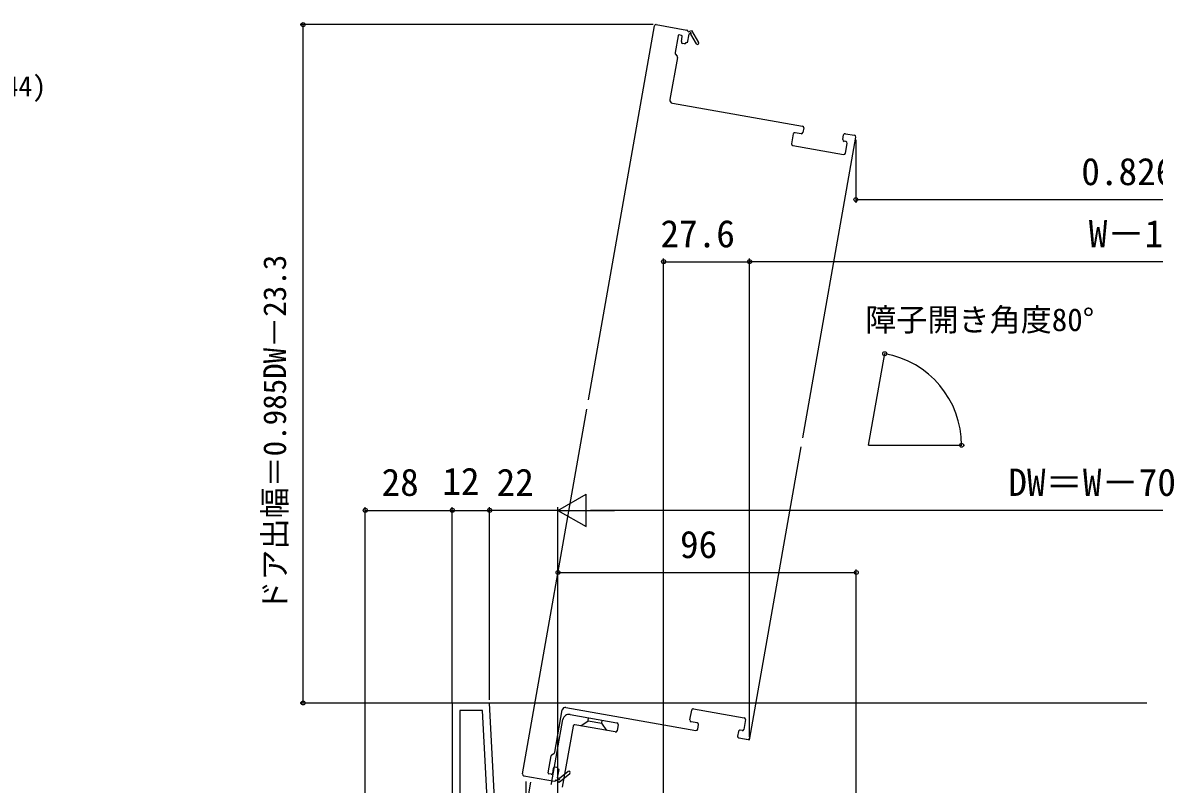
# Model space of a CAD drawing. Units: millimetres, scale not verified. Extents: x -525 to 525, y -783 to 779.
# Drawn here: x -312.8 to 51.4, y -468.9 to -223.8 of the extents above; entities that cross this region are included whole.
import ezdxf
from ezdxf.enums import TextEntityAlignment as Align

# ---------------------------------------------------------------- set-up
doc = ezdxf.new("R2010")
doc.units = ezdxf.units.MM
doc.header["$LTSCALE"] = 4
for name, color, linetype in [('0-1_USER1', 3, 'Continuous'), ('0-2_YKK_11', 7, 'Continuous'), ('0-4_YKK_12', 2, 'Continuous'), ('0-5_YKK_13', 4, 'Continuous'), ('0-7_YKK_D', 6, 'Continuous')]:
    doc.layers.add(name, color=color, linetype=linetype)
doc.styles.add('ＭＳ ゴシック', font='')
doc.styles.get('ＭＳ ゴシック').set_extended_font_data('MS Gothic')

msp = doc.modelspace()

# ---------------------------------------------------------------- linework, layer by layer
at = {"layer": '0-2_YKK_11'}
for points in [[(-174.5, -442.7), (-174.5, -504.3)], [(-135.4, -502.2), (-139.3, -502.2), (-139.3, -497.344), (-134.9, -496.568), (-134.9, -498.7), (-134, -498.7), (-132.5, -497.2), (-132.5, -493.708), (-139.3, -494.907), (-139.3, -490.1), (-133.944, -490.1), (-133.076, -490.642), (-132.5, -490.323), (-132.5, -487.7), (-160.142, -487.7), (-162.5, -442.7), (-174.5, -442.7)], [(-79.873, -454.377), (-78.861, -454.555), (-78.651, -453.367)]]:
    msp.add_lwpolyline(points, dxfattribs=at)
msp.add_lwpolyline([(-162.545, -487.7), (-164.778, -445.1), (-172.1, -445.1), (-172.1, -487.7)], close=True, dxfattribs=at)
at = {"layer": '0-4_YKK_12'}
for p, q in [((-130.655, -345.175), (-109.433, -224.808)), ((-108.853, -224.402), (-99.005, -226.138)), ((-101.867, -227.969), (-102.821, -233.379)), ((-100.731, -227.865), (-101.519, -227.726)), ((-100.783, -229.887), (-100.488, -228.213)), ((-95.938, -230.598), (-97.742, -227.518)), ((-99.787, -230.57), (-100.378, -230.466)), ((-102.081, -234.945), (-104.477, -248.529)), ((-102.738, -233.752), (-102.164, -234.572)), ((-103.665, -249.688), (-61.811, -257.067)), ((-61.405, -257.646), (-61.666, -259.124)), ((-64.794, -259.587), (-65.35, -262.739)), ((-62.245, -259.529), (-64.215, -259.182)), ((-61.719, -357.331), (-44.664, -260.598)), ((-48.863, -261.381), (-48.603, -259.904)), ((-47.867, -262.064), (-48.458, -261.96)), ((-48.024, -259.498), (-45.069, -260.019)), ((-64.944, -263.318), (-48.596, -266.201)), ((-48.017, -265.795), (-47.461, -262.644)), ((-40.554, -359.757), (-35.345, -330.213)), ((-151.878, -465.543), (-131.176, -348.13)), ((-78.774, -454.063), (-62.24, -360.285)), ((-40.554, -359.757), (-10.554, -359.757)), ((49, -442.7), (-163.449, -442.7)), ((-137.949, -444.136), (-96.095, -451.516)), ((-141.503, -458.531), (-139.108, -444.947)), ((-98.036, -448.128), (-97.48, -444.977)), ((-96.901, -444.571), (-80.553, -447.454)), ((-95.661, -449.054), (-97.631, -448.707)), ((-95.516, -451.111), (-95.255, -449.634)), ((-81.283, -451.59), (-81.874, -451.486)), ((-80.148, -448.033), (-80.704, -451.184)), ((-82.453, -451.891), (-82.713, -453.368)), ((-82.308, -453.948), (-79.353, -454.468)), ((-142.528, -459.427), (-141.709, -458.854)), ((-143.687, -465.159), (-142.733, -459.75)), ((-151.473, -466.122), (-141.625, -467.859)), ((-142.656, -465.646), (-143.444, -465.507)), ((-142.013, -463.728), (-142.308, -465.403)), ((-140.843, -463.427), (-141.434, -463.323)), ((-137.217, -464.717), (-139.965, -466.994))]:
    msp.add_line(p, q, dxfattribs=at)
for points in [[(-98.103, -227.388), (-98.435, -227.509), (-98.912, -230.217), (-99.208, -230.165)], [(-98.6, -226.718), (-97.515, -226.323), (-95.248, -230.194)], [(-141.045, -467.453), (-140.161, -468.195), (-136.706, -465.333)], [(-140.349, -466.993), (-140.62, -466.766), (-140.142, -464.058), (-140.438, -464.006)]]:
    msp.add_lwpolyline(points, dxfattribs=at)
for centre, radius, start, end in [((-108.94, -224.894), 0.5, 80, 170), ((-101.571, -228.022), 0.3, 80, 170), ((-100.783, -228.16), 0.3, 350, 80), ((-99.092, -226.631), 0.5, 350, 80), ((-97.868, -227.303), 0.25, 300.35703, 200), ((-100.291, -229.974), 0.5, 170, 260), ((-99.7, -230.078), 0.5, 260, 350), ((-95.593, -230.396), 0.4, 210.35703, 30.35703), ((-102.328, -233.466), 0.5, 170, 215), ((-102.574, -234.858), 0.5, 350, 35), ((-103.492, -248.703), 1, 170, 260), ((-61.898, -257.56), 0.5, 350, 80), ((-64.302, -259.674), 0.5, 80, 170), ((-62.158, -259.037), 0.5, 260, 350), ((-48.371, -261.468), 0.5, 170, 260), ((-48.111, -259.991), 0.5, 80, 170), ((-47.954, -262.557), 0.5, 350, 80), ((-45.156, -260.512), 0.5, 350, 80), ((-64.857, -262.826), 0.5, 170, 260), ((-48.509, -265.708), 0.5, 260, 350), ((-138.123, -445.121), 1, 80, 170), ((-96.988, -445.063), 0.5, 80, 170), ((-80.64, -447.946), 0.5, 350, 80), ((-97.544, -448.215), 0.5, 170, 260), ((-96.008, -451.024), 0.5, 260, 350), ((-95.748, -449.547), 0.5, 350, 80), ((-81.96, -451.978), 0.5, 80, 170), ((-81.196, -451.097), 0.5, 260, 350), ((-82.221, -453.455), 0.5, 170, 260), ((-79.266, -453.976), 0.5, 260, 350), ((-141.995, -458.444), 0.5, 305, 350), ((-142.241, -459.837), 0.5, 125, 170), ((-151.386, -465.63), 0.5, 170, 260), ((-143.392, -465.212), 0.3, 170, 260), ((-142.604, -465.35), 0.3, 260, 350), ((-141.521, -463.815), 0.5, 80, 170), ((-140.93, -463.919), 0.5, 350, 80), ((-136.962, -465.025), 0.4, 309.64297, 129.64297), ((-141.538, -467.366), 0.5, 260, 350), ((-140.158, -467.154), 0.25, 140, 39.64297)]:
    msp.add_arc(centre, radius, start, end, dxfattribs=at)
at = {"layer": '0-5_YKK_13'}
for p, q in [((-136.623, -446.401), (-121.555, -449.058)), ((-142.56, -468.557), (-138.94, -448.023)), ((-135.655, -450.126), (-139.127, -469.815)), ((-122.076, -452.012), (-135.076, -449.72)), ((-130.838, -448.437), (-126.407, -449.218)), ((-121.15, -449.637), (-121.497, -451.607)), ((-149.289, -468.132), (-152.31, -485.268)), ((-150.799, -468), (-150.799, -485.4))]:
    msp.add_line(p, q, dxfattribs=at)
for points in [[(-133.155, -450.059), (-130.838, -448.437), (-130.665, -447.452)], [(-124.784, -451.535), (-126.407, -449.218), (-126.233, -448.233)]]:
    msp.add_lwpolyline(points, dxfattribs=at)
for centre, radius, start, end in [((-136.97, -448.371), 2, 80, 170), ((-135.162, -450.213), 0.5, 80, 170), ((-121.642, -449.55), 0.5, 350, 80), ((-121.989, -451.52), 0.5, 260, 350), ((-143.053, -468.47), 0.5, 305, 350)]:
    msp.add_arc(centre, radius, start, end, dxfattribs=at)
at = {"layer": '0-7_YKK_D'}
for p, q in [((-109.853, -224.402), (-223.5, -224.402)), ((-222.5, -442.7), (-222.5, -224.402)), ((-44.656, -261.512), (-44.656, -281.703)), ((-44.656, -280.703), (207.503, -280.703)), ((-106.5, -555.4), (-106.5, -299.703)), ((-106.5, -300.703), (-78.861, -300.703)), ((-78.861, -453.555), (-78.861, -299.703)), ((-78.861, -453.555), (-78.861, -299.703)), ((207.5, -300.703), (-78.861, -300.703)), ((-10.138, -359.757), (-9.638, -359.757)), ((-140.499, -380.703), (-131.406, -375.453)), ((-131.406, -385.953), (-131.406, -375.453)), ((-202.5, -503.8), (-202.5, -379.703)), ((-202.5, -380.703), (-174.5, -380.703)), ((-174.5, -442.7), (-174.5, -379.703)), ((-174.5, -442.7), (-174.5, -379.703)), ((-174.5, -380.703), (-162.5, -380.703)), ((-162.5, -441.7), (-162.5, -379.703)), ((-162.5, -441.7), (-162.5, -379.703)), ((-140.499, -380.703), (-162.5, -380.703)), ((-140.499, -473.2), (-140.499, -379.703)), ((-140.499, -473.2), (-140.499, -379.703)), ((-140.499, -380.703), (-131.406, -385.953)), ((-140.499, -380.703), (-122.313, -380.703)), ((229.003, -380.703), (-129.999, -380.703)), ((-140.499, -473.2), (-140.499, -399.703)), ((-44.499, -479.648), (-44.499, -399.703)), ((-140.499, -400.703), (-44.499, -400.703)), ((-174.5, -442.7), (-223.5, -442.7))]:
    msp.add_line(p, q, dxfattribs=at)
for centre in [(-222.5, -224.402), (-44.656, -280.703), (-106.5, -300.703), (-78.861, -300.703), (-78.861, -300.703), (-35.359, -330.296), (-10.638, -359.757), (-202.5, -380.703), (-174.5, -380.703), (-174.5, -380.703), (-162.5, -380.703), (-162.5, -380.703), (-140.499, -400.703), (-44.499, -400.703), (-222.5, -442.7)]:
    msp.add_circle(centre, 0.637, dxfattribs=at)
msp.add_arc((-40.554, -359.757), 29.916, 0, 80.00003, dxfattribs=at)

# ---------------------------------------------------------------- texts
at = {"layer": '0-1_USER1', "style": 'ＭＳ ゴシック'}
msp.add_text('<\u3000>寸法は、標準タイプを表す。(H≦1544)', height=6.598, dxfattribs=at).set_placement((-480.511, -249.507), align=Align.BOTTOM_LEFT)
at = {"layer": '0-7_YKK_D', "style": 'ＭＳ ゴシック'}
for s, p in [('0.826W－143.3', (27.901, -278.703)), ('27.6', (-107.51, -298.703)), ('W－163.6', (30.297, -298.703)), ('28', (-197.261, -378.703)), ('12', (-177.705, -378.394)), ('22', (-160.227, -378.703)), ('DW＝W－70', (4.433, -378.703)), ('96', (-101.227, -398.703))]:
    msp.add_text(s, height=8.798, dxfattribs=at).set_placement(p, align=Align.BOTTOM_LEFT)
for s, rotation, p in [('ドア出幅＝0.985DW－23.3', 90, (-225.807, -413.324)), ('障子開き角度80°', 0.006, (-41.614, -325.227))]:
    msp.add_text(s, height=7.331, rotation=rotation, dxfattribs=at).set_placement(p, align=Align.BOTTOM_LEFT)

doc.saveas('drawing.dxf')
